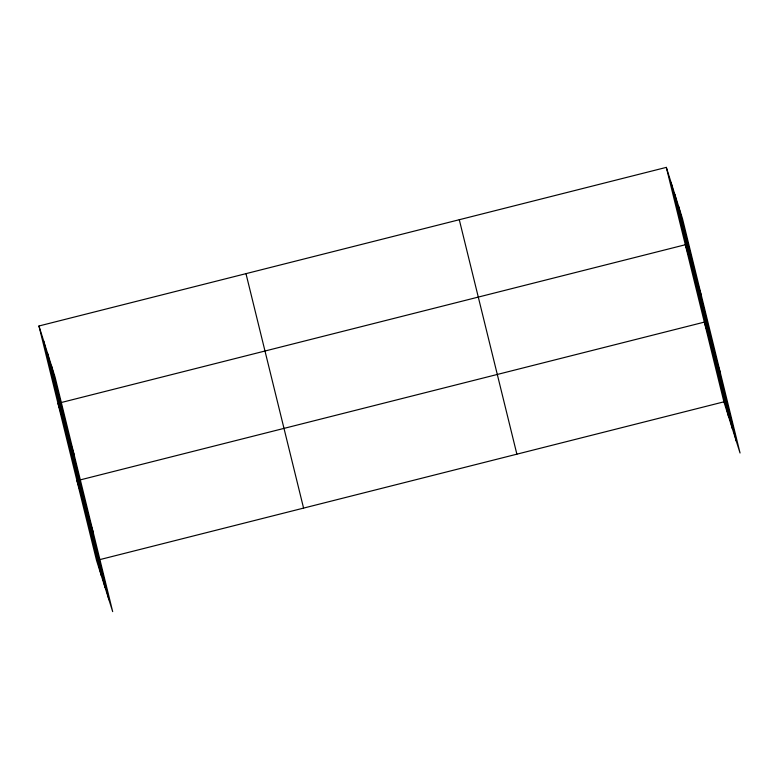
<?xml version="1.0" encoding="UTF-8"?>
<svg xmlns="http://www.w3.org/2000/svg" width="779" height="779" viewBox="0 0 779 779"><rect width="100%" height="100%" fill="white"/><g stroke="black" fill="none" stroke-linecap="round" stroke-linejoin="round"><path stroke-width="1.17" d="M38.95 325.992L55.085 377.163L112.682 611.622L96.547 560.442L38.95 325.992L666.318 167.378L682.453 218.558L740.05 453.008L723.915 401.837L666.318 167.378M61.483 402.47L685.325 244.742L701.46 295.923M96.547 560.442L723.915 401.837M720.468 373.297L704.333 322.117L76.965 480.731L93.1 531.911M57.958 403.356L74.093 454.537M678.704 206.639L736.291 441.099M674.828 194.361L732.426 428.82M671.07 182.442L728.667 416.901M459.289 219.717L516.876 454.176M245.979 273.643L303.576 508.103M51.326 365.254L108.924 599.713M47.461 352.975L105.048 587.434M43.702 341.056L101.299 575.515"/></g></svg>
